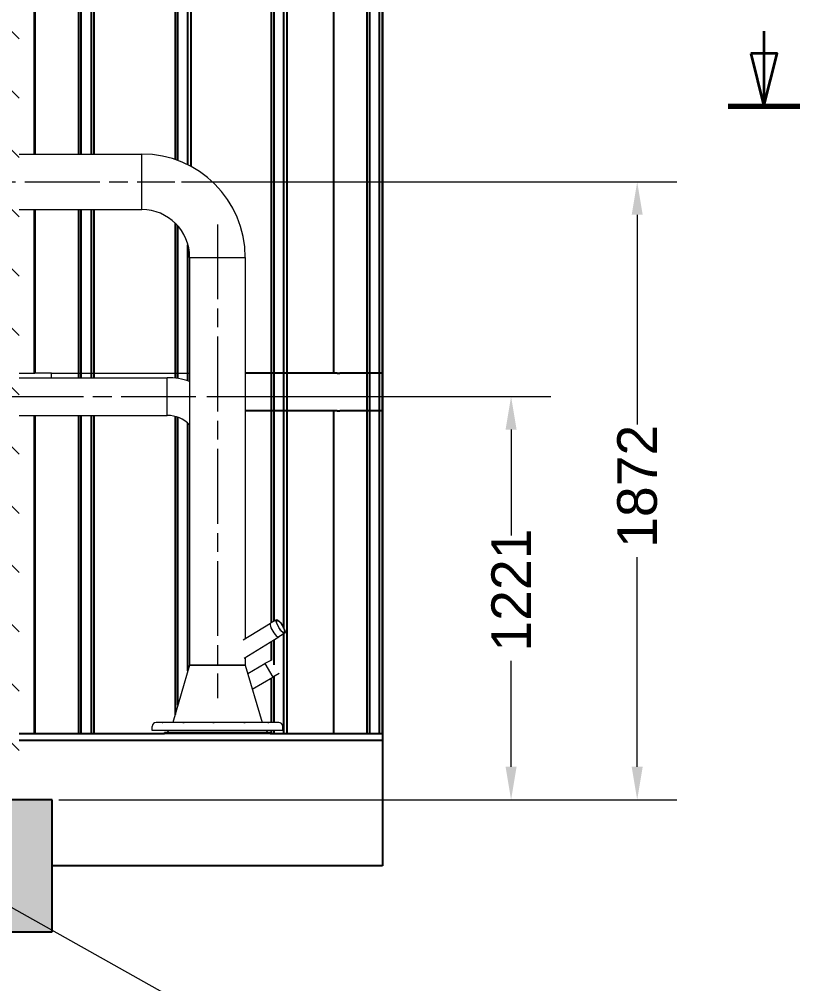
# Model space of a CAD drawing. Header units: millimetres. Extents: x -4172 to 126100, y -2 to 142133.
# Drawn here: x 97482 to 103390, y 18843 to 26146 of the extents above; entities that cross this region are included whole.
import ezdxf

# ---------------------------------------------------------------- set-up
doc = ezdxf.new("R2010")
doc.units = ezdxf.units.MM
doc.header["$LTSCALE"] = 100
doc.linetypes.add('CHAIN', pattern=[0.3543, 0.2362, -0.0295, 0.0591, -0.0295])
for name, color, linetype, lineweight in [('Dimension', 7, 'Continuous', 18), ('Hatch', 7, 'Continuous', 18), ('Section Line', 7, 'CHAIN', 35), ('Symbol', 7, 'Continuous', 18), ('Visible', 7, 'Continuous', 25)]:
    doc.layers.add(name, color=color, linetype=linetype, lineweight=lineweight)
for name, color, linetype, lineweight, true_color in [('P_Biomass (BM)', 150, 'Continuous', 18, 0x007fff), ('P_BioMass CenterLine', 150, 'CHAIN', 18, 0x007fff), ('P_Cable Ducts (CD)', 30, 'Continuous', 18, 0xff7f00)]:
    doc.layers.add(name, color=color, linetype=linetype, lineweight=lineweight, true_color=true_color)
doc.styles.add('Note Text', font='arial.ttf')
doc.styles.add('Title', font='arial.ttf')
doc.dimstyles.new('Default - Method 2b', dxfattribs={"dimscale": 100, "dimtxt": 3, "dimasz": 2.5, "dimexe": 3, "dimexo": 0.5, "dimgap": 0.7, "dimtad": 0, "dimtoh": 1, "dimdec": 1, "dimrnd": 1e-08, "dimtxsty": 'Title', "dimcen": 0.09, "dimdle": 10, "dimclrd": 256, "dimclre": 256, "dimclrt": 7, "dimadec": 0, "dimazin": 2, "dimtfac": 0.833333, "dimtdec": 1, "dimtmove": 0, "dimatfit": 3, "dimfxl": 1, "dimtolj": 1, "dimlwd": -1, "dimlwe": -1, "dimarcsym": 0})

# ---------------------------------------------------------------- blocks, each defined once
blk = doc.blocks.new('2dTransSection3')
at = {"layer": 'Section Line', "linetype": 'Continuous'}
for p, q in [((1031.197, 260.565), (1031.197, 258.88)), ((1030.197, 258.88), (1031.197, 254.88)), ((1032.197, 258.88), (1030.197, 258.88)), ((1031.197, 258.88), (1031.197, 254.88)), ((1031.197, 254.88), (1032.197, 258.88))]:
    blk.add_line(p, q, dxfattribs=at)
at = {"layer": 'Section Line', "linetype": 'Continuous', "lineweight": 70}
blk.add_line((1028.493, 254.88), (1033.902, 254.88), dxfattribs=at)
at = {"layer": 'Section Line', "linetype": 'Continuous', "flags": 128}
blk.add_lwpolyline([(1030.197, 258.88), (1031.197, 254.88), (1032.197, 258.88), (1030.197, 258.88)], dxfattribs=at)
at = {"layer": 'Section Line'}
blk.add_solid([(1030.197, 258.88), (1031.197, 254.88), (1032.197, 258.88), (1030.197, 258.88)], dxfattribs=at)
blk = doc.blocks.new('*D104')
at = {"layer": 'Defpoints', "color": 0, "transparency": 16777216}
for p in [(98852.4, 23289.2), (101205.3, 23289.2), (97732.4, 20235.4)]:
    blk.add_point(p, dxfattribs=at)
at = {"layer": 'Dimension', "transparency": 16777216}
for p, q in [((98902.4, 23289.2), (101505.3, 23289.2)), ((101205.3, 23039.2), (101205.3, 22237.2)), ((101205.3, 20485.4), (101205.3, 21287.4)), ((97782.4, 20235.4), (101505.3, 20235.4))]:
    blk.add_line(p, q, dxfattribs=at)
for points in [[(101163.6, 23039.2), (101247, 23039.2), (101205.3, 23289.2)], [(101163.6, 20485.4), (101247, 20485.4), (101205.3, 20235.4)]]:
    blk.add_solid(points, dxfattribs=at)
at = {"layer": 'Dimension', "color": 7, "transparency": 16777216, "insert": (101355.9, 21357.4), "char_height": 300, "attachment_point": 7, "rotation": 90, "style": 'Title'}
blk.add_mtext('\\A1;1221', dxfattribs=at)
blk = doc.blocks.new('*D105')
at = {"layer": 'Defpoints', "color": 0, "transparency": 16777216}
for p in [(98659.9, 24915.4), (102159.9, 24915.4), (97732.4, 20235.4)]:
    blk.add_point(p, dxfattribs=at)
at = {"layer": 'Dimension', "transparency": 16777216}
for p, q in [((98709.9, 24915.4), (102459.9, 24915.4)), ((102159.9, 24665.4), (102159.9, 23077.7)), ((102159.9, 20485.4), (102159.9, 22073.1)), ((97782.4, 20235.4), (102459.9, 20235.4))]:
    blk.add_line(p, q, dxfattribs=at)
for points in [[(102118.3, 24665.4), (102201.6, 24665.4), (102159.9, 24915.4)], [(102118.3, 20485.4), (102201.6, 20485.4), (102159.9, 20235.4)]]:
    blk.add_solid(points, dxfattribs=at)
at = {"layer": 'Dimension', "color": 7, "transparency": 16777216, "insert": (102313.1, 22143.1), "char_height": 300, "attachment_point": 7, "rotation": 90, "style": 'Title'}
blk.add_mtext('\\A1;1872', dxfattribs=at)
blk = doc.blocks.new('Balloon50')
at = {"layer": 'Symbol'}
for p, q in [((938.694, 214.088), (936.512, 215.309)), ((938.938, 214.524), (936.512, 215.309)), ((936.512, 215.309), (938.449, 213.651)), ((938.449, 213.651), (938.938, 214.524)), ((938.694, 214.088), (995.2, 182.466)), ((998.469, 184.387), (1017.983, 184.387)), ((998.469, 176.887), (1017.983, 176.887))]:
    blk.add_line(p, q, dxfattribs=at)
at = {"layer": 'Symbol', "flags": 128}
blk.add_lwpolyline([(938.938, 214.524), (936.512, 215.309), (938.449, 213.651), (938.938, 214.524)], dxfattribs=at)
at = {"layer": 'Symbol'}
for centre, start, end in [((998.469, 180.637), 90, 270), ((1017.983, 180.637), 270, 90)]:
    blk.add_arc(centre, 3.75, start, end, dxfattribs=at)
blk.add_solid([(938.938, 214.524), (936.512, 215.309), (938.449, 213.651), (938.938, 214.524)], dxfattribs=at)
at = {"layer": 'Symbol', "insert": (1008.226, 180.658), "char_height": 2.5, "attachment_point": 5, "style": 'Note Text'}
blk.add_mtext('OS1. W1. GP01', dxfattribs=at)

msp = doc.modelspace()

# ---------------------------------------------------------------- hatches: boundary and pattern name
at = {"layer": 'Hatch'}
h = msp.add_hatch(dxfattribs=at)
h.set_pattern_fill('ANSI31', color=256, scale=2540, angle=90.00021, style=0)
h.set_pattern_definition([(135.0002, (0, 0), (-224.5056, -224.5072), [])])
h.paths.add_polyline_path([(84232.42, 26235.4), (84232.42, 20235.4), (84482.42, 20235.4), (84482.42, 25985.4), (97232.42, 25985.4), (97232.42, 20235.4), (97482.42, 20235.4), (97482.42, 26235.4)])
h = msp.add_hatch(dxfattribs=at)
h.set_pattern_fill('AR-CONC', color=256, scale=53.832768, angle=45, style=0)
h.set_pattern_definition([(95, (0, 0), (296.9157, 249.1419), [40.3746, -444.1203]), (40, (0, 0), (-339.1422, 233.5094), [32.2997, -355.2963]), (145.45144, (24.74, 20.76), (-42.2265, 482.6513), [34.3131, -377.4442]), (91.1842, (-76.13, 76.13), (469.2567, 343.2451), [60.562, -666.1805]), (141.63564, (-37, 104.73), (-15.0194, 726.587), [51.4697, -566.1666]), (36.18416, (-76.13, 76.13), (-15.0194, 726.587), [48.4495, -532.9444]), (66, (-19.03, 95.16), (380.4747, 73.9568), [40.3746, -444.1203]), (11, (-19.03, 95.16), (-183.4129, 368.6513), [32.2997, -355.2963]), (116.45144, (12.67, 101.33), (197.0618, 442.6081), [34.3131, -377.4442]), (82.5, (0, 0), (-122.08905, 131.34647), [0, -350.98965, 0, -360.67955, 0, -356.6421]), (52.5, (0, 0), (-49.99608, 250.27363), [0, -205.64117, 0, -342.91473, 0, -135.92774]), (12.5, (-84.89, -84.89), (211.7879, 194.61663), [0, -134.5819, 0, -419.8956, 0, -557.16915]), (2.5, (-122.95, -122.95), (183.88734, 260.0983), [0, -174.9565, 0, -278.85374, 0, -395.67085])])
h.paths.add_polyline_path([(83982.42, 19235.4), (97732.42, 19235.4), (97732.42, 20235.4), (97482.42, 20235.4), (97232.42, 20235.4), (84482.42, 20235.4), (84232.42, 20235.4), (83982.42, 20235.4)])

# ---------------------------------------------------------------- linework, layer by layer
at = {"layer": 'P_Biomass (BM)'}
for p, q in [((97482.42, 25125.78), (98409.92, 25125.78)), ((98409.92, 24705.03), (98409.92, 25125.78)), ((97482.42, 24705.03), (98409.92, 24705.03)), ((98772.05, 24342.9), (98772.05, 21255.4)), ((98772.05, 24342.9), (99192.8, 24342.9)), ((99192.8, 24342.9), (99192.8, 21455.33)), ((97482.42, 23432.03), (98602.42, 23432.03)), ((98602.42, 23146.28), (98602.42, 23432.03)), ((97482.42, 23146.28), (98602.42, 23146.28)), ((99178.18, 21446.42), (99384.09, 21571.95)), ((99430.16, 21598.14), (99384.21, 21572.02)), ((99491.33, 21497.8), (99447.07, 21468.93)), ((99184.67, 21308.96), (99446.94, 21468.85)), ((98772.05, 21255.4), (98644.48, 20821.65)), ((98772.05, 21255.4), (99192.8, 21255.4)), ((99192.8, 21255.4), (98772.05, 21255.4)), ((99192.8, 21313.91), (99192.8, 21255.4)), ((99192.8, 21255.4), (99320.36, 20821.65)), ((99211.37, 21192.24), (99342.05, 21267.69)), ((99390.49, 21293.79), (99342.05, 21267.69)), ((99342.05, 21267.69), (99402.42, 21163.11)), ((99449.25, 21192.01), (99402.42, 21163.11)), ((99246.42, 21073.05), (99402.42, 21163.11)), ((98563.98, 20821.65), (98518.67, 20821.65)), ((98563.98, 20821.65), (98569.23, 20821.65)), ((98720, 20821.65), (98569.23, 20821.65)), ((98720, 20821.65), (98729.86, 20821.65)), ((98946.33, 20821.65), (98729.86, 20821.65)), ((98946.33, 20821.65), (98958.17, 20821.65)), ((99182.34, 20821.65), (98958.17, 20821.65)), ((99182.34, 20821.65), (99192.98, 20821.65)), ((99364.78, 20821.65), (99192.98, 20821.65)), ((99364.78, 20821.65), (99371.37, 20821.65)), ((99444.76, 20821.65), (99371.37, 20821.65)), ((99444.76, 20821.65), (99445.54, 20821.65)), ((99446.17, 20821.65), (99445.54, 20821.65)), ((98488.67, 20760.4), (98488.67, 20791.65)), ((99476.17, 20760.4), (98488.67, 20760.4)), ((99382.42, 20745.4), (98582.42, 20745.4)), ((98582.42, 20735.4), (98582.42, 20745.4)), ((99382.42, 20735.4), (99382.42, 20745.4)), ((99476.17, 20760.4), (99476.17, 20791.65)), ((99382.42, 20735.4), (98582.42, 20735.4))]:
    msp.add_line(p, q, dxfattribs=at)
for centre, radius, start, end in [((98409.92, 24342.9), 782.88, 0, 90), ((98409.92, 24342.9), 782.88, 0, 90), ((98409.92, 24342.9), 362.13, 0, 90), ((98409.92, 24342.9), 362.13, 0, 90), ((98602.42, 22909.15), 522.88, 71.070268, 90), ((98602.42, 22909.15), 522.87, 71.070268, 90), ((98602.42, 22909.15), 237.13, 44.328929, 90), ((98602.42, 22909.15), 237.12, 44.328929, 90), ((98518.67, 20791.65), 30, 90, 180), ((99446.17, 20791.65), 30, 0, 90), ((98626.17, 20772.9), 27.5, 207.035692, 270), ((99338.67, 20772.9), 27.5, 270, 332.964308)]:
    msp.add_arc(centre, radius, start, end, dxfattribs=at)
msp.add_ellipse((99415.52, 21520.4), major_axis=(-31.43, 51.55), ratio=0.2780885, start_param=6.2746908, end_param=9.4332725, dxfattribs=at)
for major_axis in [(-30.59, 50.17), (-27.2, 44.61)]:
    msp.add_ellipse((99460.63, 21547.9), major_axis=major_axis, ratio=0.2780885, dxfattribs=at)
for points, knots in [([(98569.23, 20821.65), (98568.7, 20821.65), (98568.2, 20821.65), (98566.51, 20821.64), (98565.52, 20821.64), (98564.47, 20821.65), (98564.2, 20821.65), (98563.98, 20821.65)], [-2.17736247, -2.17736247, -2.17736247, -2.17736247, -2.07623279, -2.07623279, -1.81189965, -1.81189965, -1.69812221, -1.69812221, -1.69812221, -1.69812221]), ([(98729.86, 20821.65), (98729.49, 20821.65), (98729.11, 20821.65), (98726.42, 20821.65), (98724.25, 20821.64), (98721.49, 20821.65), (98720.72, 20821.65), (98720, 20821.65)], [-2.17747426, -2.17747426, -2.17747426, -2.17747426, -2.12868784, -2.12868784, -1.82469566, -1.82469566, -1.69810299, -1.69810299, -1.69810299, -1.69810299]), ([(98958.17, 20821.65), (98957.85, 20821.65), (98957.53, 20821.65), (98953.75, 20821.65), (98950.23, 20821.65), (98946.69, 20821.65), (98946.51, 20821.65), (98946.33, 20821.65)], [-3.20779585, -3.20779585, -3.20779585, -3.20779585, -3.1624121, -3.1624121, -2.67415227, -2.67415227, -2.6485085, -2.6485085, -2.6485085, -2.6485085]), ([(99192.98, 20821.65), (99192.33, 20821.65), (99191.65, 20821.65), (99189.11, 20821.64), (99187.14, 20821.64), (99184.17, 20821.65), (99183.26, 20821.65), (99182.34, 20821.65)], [-2.17736247, -2.17736247, -2.17736247, -2.17736247, -2.07623279, -2.07623279, -1.81189965, -1.81189965, -1.69812221, -1.69812221, -1.69812221, -1.69812221]), ([(99371.37, 20821.65), (99371.22, 20821.65), (99371.07, 20821.65), (99369.89, 20821.65), (99368.56, 20821.64), (99366.26, 20821.65), (99365.54, 20821.65), (99364.78, 20821.65)], [-2.17747426, -2.17747426, -2.17747426, -2.17747426, -2.12868784, -2.12868784, -1.82469566, -1.82469566, -1.69810299, -1.69810299, -1.69810299, -1.69810299]), ([(99445.54, 20821.65), (99445.6, 20821.65), (99445.65, 20821.65), (99445.98, 20821.65), (99445.91, 20821.64), (99445.3, 20821.65), (99445.06, 20821.65), (99444.76, 20821.65)], [-2.17747426, -2.17747426, -2.17747426, -2.17747426, -2.12868784, -2.12868784, -1.82469566, -1.82469566, -1.69810299, -1.69810299, -1.69810299, -1.69810299])]:
    msp.add_open_spline(points, degree=3, knots=knots, dxfattribs=at)
at = {"layer": 'P_BioMass CenterLine', "ltscale": 23.990969}
for p, q in [((90724.61, 24915.4), (98659.92, 24915.4)), ((98982.42, 24592.9), (98982.42, 21005.4)), ((94002.89, 23289.15), (98852.42, 23289.15))]:
    msp.add_line(p, q, dxfattribs=at)
at = {"layer": 'P_Cable Ducts (CD)'}
for p, q in [((97482.42, 23465.78), (97599.47, 23465.78)), ((97726.07, 23465.78), (97599.47, 23465.78)), ((97726.07, 23432.03), (97726.07, 23465.78)), ((97726.07, 23465.78), (98772.05, 23465.78))]:
    msp.add_line(p, q, dxfattribs=at)
at = {"layer": 'Visible'}
for p, q in [((97597.51, 25125.78), (97597.51, 35361.94)), ((97603.01, 25125.78), (97603.01, 35361.94)), ((97930.89, 35361.94), (97930.89, 25125.78)), ((97949.66, 25125.78), (97949.66, 35361.94)), ((98028.56, 25125.78), (98028.56, 35361.94)), ((98047.34, 35361.94), (98047.34, 25125.78)), ((98662.16, 35361.94), (98662.16, 25084.03)), ((98682.86, 25076.66), (98682.86, 35361.94)), ((98759.32, 25043.48), (98759.32, 35361.94)), ((98780.02, 35361.94), (98780.02, 25032.77)), ((99389.44, 35361.94), (99389.44, 21575)), ((99412.06, 21587.85), (99412.06, 35361.94)), ((99486.05, 21534.75), (99486.05, 35361.94)), ((99508.66, 35361.94), (99508.66, 20735.4)), ((99863.84, 23465.78), (99863.84, 35361.94)), ((100112.37, 35361.94), (100112.37, 20735.4)), ((100136.89, 20735.4), (100136.89, 35361.94)), ((100208.36, 20735.4), (100208.36, 35361.94)), ((100232.42, 35361.94), (100232.42, 23465.78)), ((100232.42, 35361.94), (100232.42, 20735.4)), ((100232.42, 23465.78), (100232.42, 35361.94)), ((100232.42, 35361.94), (100232.42, 20735.4)), ((100232.42, 20735.4), (100232.42, 35361.94)), ((97597.51, 23465.78), (97597.51, 24705.03)), ((97603.01, 23465.78), (97603.01, 24705.03)), ((97930.89, 24705.03), (97930.89, 23432.03)), ((97949.66, 23432.03), (97949.66, 24705.03)), ((98028.56, 23432.03), (98028.56, 24705.03)), ((98047.34, 24705.03), (98047.34, 23432.03)), ((98662.16, 24602.72), (98662.16, 23428.6)), ((98682.86, 23425.8), (98682.86, 24580.89)), ((98759.32, 23407.93), (98759.32, 24438.04)), ((99889.96, 23465.78), (99192.8, 23465.78)), ((99889.96, 23465.78), (99910.03, 23465.78)), ((100232.42, 23465.78), (99910.03, 23465.78)), ((100232.42, 23465.78), (100232.42, 23180.03)), ((99889.96, 23180.03), (99192.8, 23180.03)), ((99863.84, 20735.4), (99863.84, 23180.03)), ((99889.96, 23180.03), (99910.03, 23180.03)), ((100232.42, 23180.03), (99910.03, 23180.03)), ((100232.42, 23180.03), (100232.42, 20735.4)), ((100232.42, 20735.4), (100232.42, 23180.03)), ((97597.51, 20735.4), (97597.51, 23146.28)), ((97603.01, 20735.4), (97603.01, 23146.28)), ((97930.89, 23146.28), (97930.89, 20735.4)), ((97949.66, 20735.4), (97949.66, 23146.28)), ((98028.56, 20735.4), (98028.56, 23146.28)), ((98047.34, 23146.28), (98047.34, 20735.4)), ((98662.16, 23138.63), (98662.16, 20881.78)), ((98682.86, 20952.15), (98682.86, 23132.21)), ((98759.32, 21212.15), (98759.32, 23086.94)), ((99486.05, 20735.4), (99486.05, 21494.35)), ((99389.44, 21433.8), (99389.44, 21293.23)), ((99412.06, 21256.43), (99412.06, 21447.58)), ((99389.44, 21155.62), (99389.44, 20821.65)), ((99412.06, 20821.65), (99412.06, 21169.06)), ((99389.44, 20760.4), (99389.44, 20735.4)), ((99412.06, 20735.4), (99412.06, 20760.4)), ((98582.42, 20735.4), (97482.42, 20735.4)), ((100232.42, 20685.4), (97482.42, 20685.4)), ((100232.42, 20735.4), (99382.42, 20735.4)), ((100232.42, 20685.4), (100232.42, 19735.4)), ((97732.42, 20235.4), (83982.42, 20235.4)), ((97732.42, 19235.4), (97732.42, 20235.4)), ((100232.42, 19735.4), (97732.42, 19735.4)), ((83982.42, 19235.4), (97732.42, 19235.4))]:
    msp.add_line(p, q, dxfattribs=at)
msp.add_rational_spline([(100232.42, 20735.4), (100232.42, 20710.52), (100232.42, 20685.4)], [1, 1.0000097706, 1], degree=2, dxfattribs=at)

# ---------------------------------------------------------------- block references
at = {"layer": 'Section Line', "xscale": 100, "yscale": 100, "zscale": 100}
msp.add_blockref('2dTransSection3', (0, 0), dxfattribs=at)
at = {"layer": 'Symbol', "xscale": 100, "yscale": 100, "zscale": 100}
msp.add_blockref('Balloon50', (0, 0), dxfattribs=at)

# ---------------------------------------------------------------- dimensions: what is measured, and where the dimension line sits
at = {"layer": 'Dimension'}
for base, p1, p2, override, picture, middle in [((102159.92, 24915.4), (97732.42, 20235.4), (98659.92, 24915.4), {"dimgap": 0.7, "dimtoh": 0, "dimdec": 1, "dimlfac": 0.4, "dimtol": 0, "dimlim": 0, "dimtp": 0, "dimtm": 0, "dimtdec": 1, "dimtofl": 0, "dimatfit": 1}, '*D105', (102159.92, 22575.4)), ((101205.29469997, 23289.15037763), (97732.42003371, 20235.40037763), (98852.42003371, 23289.15037763), {"dimgap": 0.7, "dimtoh": 0, "dimdec": 0, "dimlfac": 0.4, "dimtol": 0, "dimlim": 0, "dimtp": 0, "dimtm": 0, "dimtdec": 1, "dimtofl": 0, "dimatfit": 1}, '*D104', (101205.29469997, 21762.27537763))]:
    dim = msp.add_linear_dim(base=base, p1=p1, p2=p2, angle=90, dimstyle='Default - Method 2b', override=override, dxfattribs=at)
    dim.commit()
    dim.dimension.update_dxf_attribs({"geometry": picture, "text_midpoint": middle, "dimtype": 160})

doc.saveas('drawing.dxf')
